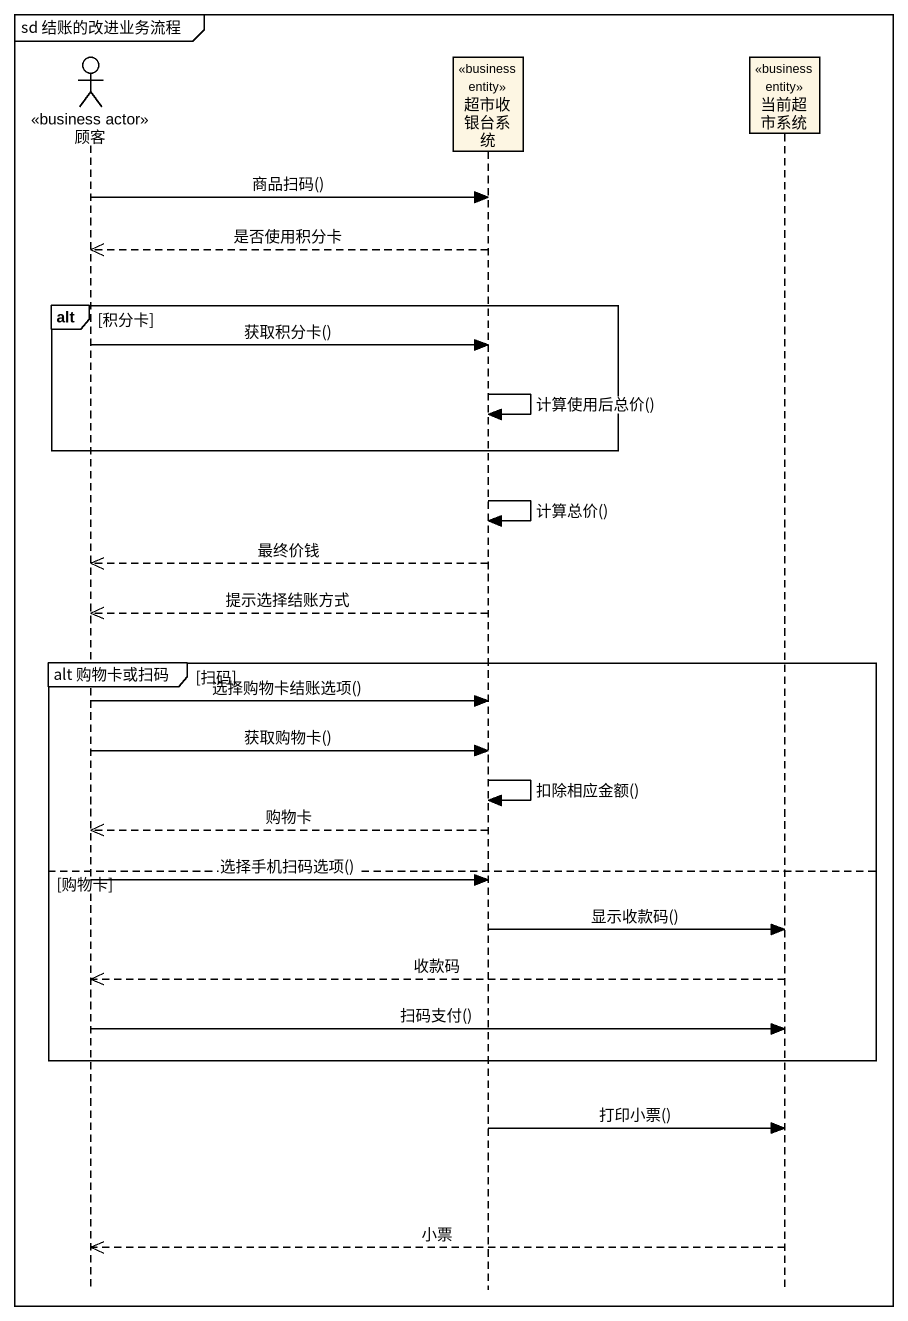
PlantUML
@startuml
mainframe sd 结账的改进业务流程
hide footbox
actor 顾客 <<business actor>>
participant 超市收银台系统 <<business entity>>
participant 当前超市系统 <<business entity>>

顾客 -> 超市收银台系统 : 商品扫码()
超市收银台系统 -->> 顾客 : 是否使用积分卡
alt 积分卡
  顾客 -> 超市收银台系统 : 获取积分卡()
  超市收银台系统 -> 超市收银台系统 : 计算使用后总价()
end
超市收银台系统 -> 超市收银台系统 : 计算总价()
超市收银台系统 -->> 顾客 : 最终价钱
超市收银台系统 -->> 顾客 : 提示选择结账方式
group alt 购物卡或扫码 [扫码]
  顾客 -> 超市收银台系统 : 选择购物卡结账选项()
  顾客 -> 超市收银台系统 : 获取购物卡()
  超市收银台系统 -> 超市收银台系统 : 扣除相应金额()
  超市收银台系统 -->> 顾客 : 购物卡
else 购物卡
  顾客 -> 超市收银台系统 : 选择手机扫码选项()
  超市收银台系统 -> 当前超市系统 : 显示收款码()
  当前超市系统 -->> 顾客 : 收款码
  顾客 -> 当前超市系统 : 扫码支付()
end
超市收银台系统 -> 当前超市系统 : 打印小票()
当前超市系统 -->> 顾客 : 小票
@enduml
